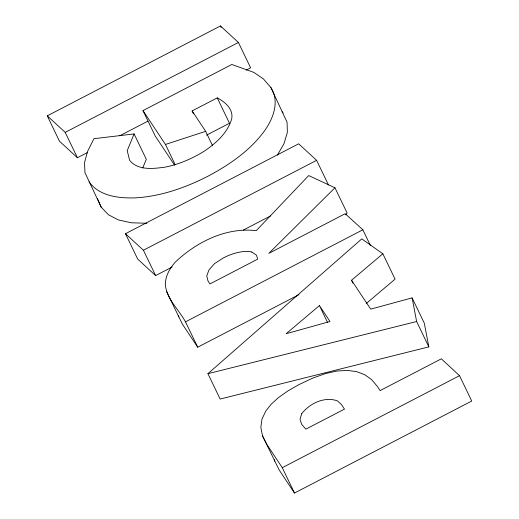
<?xml version="1.0" encoding="UTF-8"?>
<svg xmlns="http://www.w3.org/2000/svg" width="519" height="519" viewBox="0 0 519 519"><rect width="100%" height="100%" fill="white"/><g stroke="black" fill="none" stroke-linecap="round" stroke-linejoin="round"><path stroke-width="0.78" d="M146.968 223.261L131.294 222.781L118.442 219.939L108.406 214.736L101.192 207.165L84.967 172.652L84.519 162.687L87.542 151.503L93.939 138.69L134.097 133.934L127.22 150.659L129.588 160.274C137.924 170.68 153.047 168.733 164.763 167.196C178.912 164.465 192.283 158.626 204.48 151.029C216.151 143.069 227.724 132.786 231.721 118.747C233.582 109.055 224.928 101.906 217.266 97.877L192.127 110.93L193.522 113.823M142.719 168.026L146.306 159.294L134.097 133.934M277.393 155.162L284.016 143.62L287.364 132.39L287.052 122.153L270.873 87.542L263.367 78.869L253.843 72.401L231.824 64.479L142.985 110.592L155.194 135.959L174.579 165.172M345.44 214.847L347.166 213.134L334.956 187.774L268.823 253.363L345.193 213.718L362.846 229.794L370.514 245.734M382.853 253.785L351.538 280.254L370.709 309.142L412.105 297.867L424.315 323.233L428.837 346.88L220.134 399.046L207.924 373.686L361.795 238.876L382.853 253.785L395.063 279.151L366.206 303.544M319.432 305.594L286.118 333.736L329.987 321.501L319.432 305.594L327.457 322.26M87.484 152.521L77.422 157.744L59.477 141.213L47.268 115.854L220.465 25.95L238.409 42.474L250.619 67.84L246.304 70.078M47.268 115.854L65.212 132.377L238.409 42.474M119.824 135.731L147.85 121.187M206.491 135.174L229.476 123.243L217.266 97.877M172.159 267.013L155.629 275.589L137.678 259.065L125.475 233.706L298.665 143.802L316.616 160.326L328.475 184.965M125.475 233.706L143.419 250.229L316.616 160.326M243.301 230.079L270.613 215.904M334.956 187.774L308.708 175.571L256.243 230.657C226.252 227.05 196.318 242.003 175.046 262.348C169.7 268.55 165.431 275.991 165.308 284.38C166.573 299.08 178.834 309.48 185.504 321.851L362.846 229.794M166.586 291.594L182.357 324.077L197.707 347.211L298.944 294.662M262.51 435.889L266.928 444.556L282.278 467.684L459.523 375.678L471.732 401.044L294.487 493.05L279.138 469.916L262.51 435.889L260.862 427.397L261.985 419.067L265.884 410.905L271.34 404.074L278.722 397.392L288.032 390.846L299.262 384.443L312.873 378.059L325.426 373.596L336.915 371.04L347.341 370.404L356.631 371.636L364.721 374.705L371.604 379.61L377.287 386.35L380.109 390.606L441.358 358.817L459.523 375.678M142.985 110.592L165.457 144.457L205.667 131.326L212.641 145.82M207.924 373.686L416.634 321.521L428.837 346.88M251.76 252L256.457 255.134L257.703 259.137L209.942 283.925L208.028 281.051L206.744 275.952L208.988 269.867L214.535 263.626L223.131 258.04A30.031 14.052 -25.7 0 1 251.767 252M88.989 181.799C99.33 196.169 118.384 198.31 134.758 197.895C160.462 196.532 185.101 187.865 207.879 176.265C229.476 164.763 250.288 150.542 264.794 130.477C273.364 118.241 279.78 101.348 270.873 87.542M282.083 111.747L283.082 112.908M192.127 110.93L205.667 131.326M351.538 280.254L352.933 283.153M220.465 25.95L221.159 27.397M165.457 144.457L175.221 164.75M282.278 467.684L294.487 493.05M185.504 321.851L197.707 347.211M143.419 250.229L155.629 275.589M65.212 132.377L77.422 157.744M97.481 198.719L101.192 207.165M274.415 459.711L274.72 461.255M412.105 297.867L416.634 321.521M178.536 315.513L178.796 316.953M301.636 413.838L300.04 419.313L301.656 424.367L305.873 429.148L344.486 409.102L341.502 404.606L337.467 400.895C324.609 396.198 309.519 403.367 301.636 413.838"/></g></svg>
